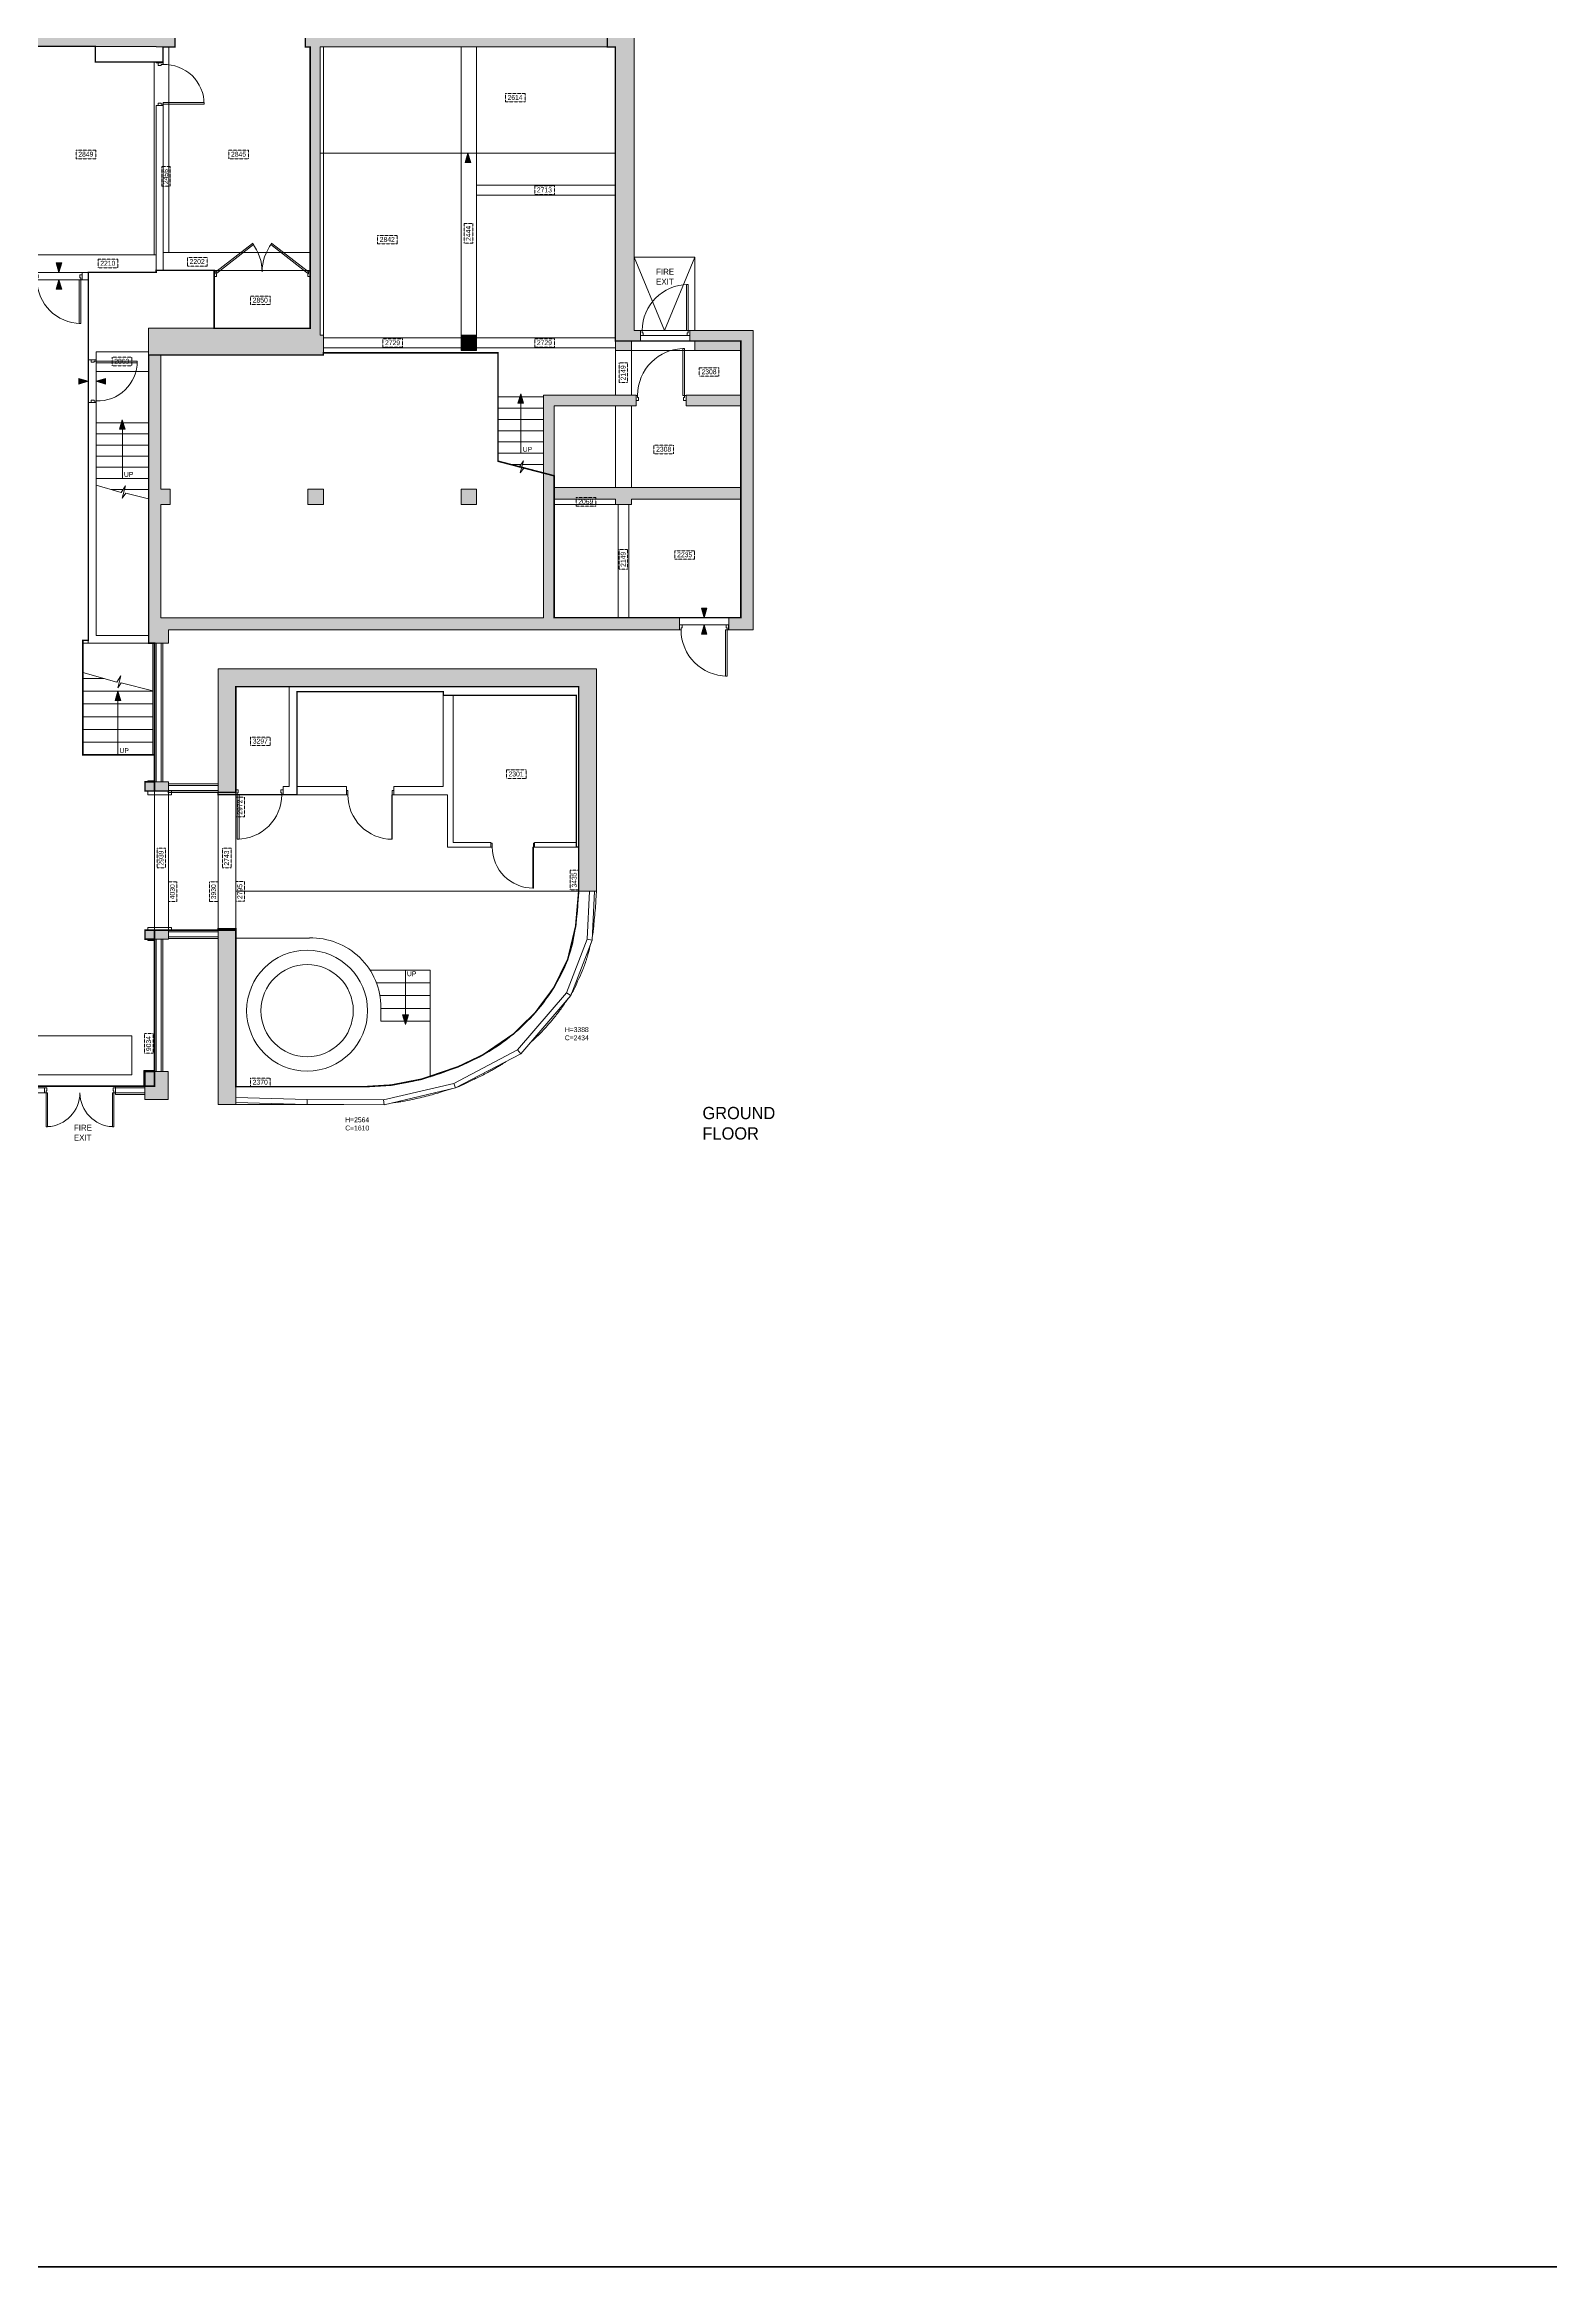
# Model space of a CAD drawing. Header units: millimetres. Extents: x 62976 to 1097852, y -110926 to 167100.
# Drawn here: x 417329 to 448065, y 87025 to 132395 of the extents above; entities that cross this region are included whole.
import ezdxf

# ---------------------------------------------------------------- set-up
doc = ezdxf.new("R2010")
doc.units = ezdxf.units.MM
doc.linetypes.add('HIDDENX2', pattern=[0.75, 0.5, -0.25])
for name, color, linetype, lineweight in [('BLOCKS', 8, 'Continuous', 15), ('Ceiling', 45, 'HIDDENX2', 15), ('Ceiling tag', 1, 'Continuous', 15), ('GIA', 84, 'Continuous', 15), ('NIA', 30, 'Continuous', 15), ('NOTES', 162, 'Continuous', 15), ('Partitions', 155, 'Continuous', 15), ('Stairs', 8, 'Continuous', 15), ('WALLS', 7, 'Continuous', 15), ('Window', 8, 'Continuous', 15)]:
    doc.layers.add(name, color=color, linetype=linetype, lineweight=lineweight)
doc.layers.add('Whatch', color=7, linetype='Continuous', lineweight=15, true_color=0xa8a8a8)
doc.styles.add('Century Gothic', font='GOTHIC.TTF')

# ---------------------------------------------------------------- blocks, each defined once
blk = doc.blocks.new('door')
at = {"layer": 'BLOCKS'}
for p, q in [((0, 450), (0, -450)), ((0, 450), (34, 450)), ((0, -450), (0, 450)), ((34, -450), (34, 450)), ((-30, -550), (-30, -450)), ((0, -450), (-30, -450)), ((20, -550), (-30, -550)), ((34, -450), (0, -450)), ((0, -491), (0, -450)), ((20, -491), (0, -491)), ((20, -550), (20, -491)), ((880, -491), (900, -491)), ((880, -550), (880, -491)), ((880, -550), (930, -550)), ((900, -491), (900, -450)), ((900, -450), (930, -450)), ((930, -550), (930, -450))]:
    blk.add_line(p, q, dxfattribs=at)
blk.add_arc((0, -450), 900, 0, 90, dxfattribs=at)
blk = doc.blocks.new('DOOR 900')
at = {"layer": 'Whatch'}
blk.add_blockref('door', (-825, 91), dxfattribs=at)
blk = doc.blocks.new('35')
at = {"layer": 'BLOCKS'}
for p, q in [((462002, 500), (461974, 500)), ((461974, 500), (461974, 417)), ((462002, 500), (462002, 417)), ((462911, 500), (462939, 500)), ((462911, 500), (462911, 417)), ((462939, 500), (462939, 417)), ((462002, 417), (461974, 417)), ((462901, 417), (462911, 417)), ((462901, 417), (462901, -492)), ((462911, -492), (462911, 417)), ((462911, 417), (462939, 417)), ((462911, -492), (462901, -492))]:
    blk.add_line(p, q, dxfattribs=at)
blk.add_arc((462911, 417), 909, 180, 270, dxfattribs=at)
blk = doc.blocks.new('DOOR 840')
at = {"layer": 'BLOCKS'}
for p, q in [((-582, 249), (-582, -591)), ((-582, -591), (-582, 249)), ((-548, 249), (-582, 249)), ((-548, -591), (-548, 248)), ((-612, -691), (-612, -591)), ((-582, -591), (-612, -591)), ((-562, -691), (-612, -691)), ((-548, -591), (-582, -591)), ((-582, -632), (-582, -591)), ((-562, -632), (-582, -632)), ((-562, -691), (-562, -632)), ((208, -632), (228, -632)), ((208, -691), (208, -632)), ((208, -691), (258, -691)), ((228, -632), (228, -591)), ((228, -591), (258, -591)), ((258, -691), (258, -591))]:
    blk.add_line(p, q, dxfattribs=at)
blk.add_arc((-586, -565), 814, 358.1575, 89.7593, dxfattribs=at)
blk = doc.blocks.new('40')
at = {"layer": 'BLOCKS'}
for p, q in [((455812, -5565), (455857, -5565)), ((455812, -5665), (455812, -5565)), ((455844, -5665), (455812, -5665)), ((455844, -5628), (455857, -5628)), ((455844, -5665), (455844, -5628)), ((455857, -5628), (455857, -5565)), ((457262, -5565), (457216, -5565)), ((457216, -5628), (457216, -5565)), ((457230, -5628), (457216, -5628)), ((457230, -5665), (457230, -5628)), ((457230, -5665), (457262, -5665)), ((457262, -5665), (457262, -5565))]:
    blk.add_line(p, q, dxfattribs=at)
for points in [[(455875, -5665), (455875, -6358), (455844, -6358), (455844, -5665)], [(457198, -5665), (457198, -6358), (457230, -6358), (457230, -5665)]]:
    blk.add_lwpolyline(points, close=True, dxfattribs=at)
for centre, start, end in [((455842, -5664), 272.7442, 359.9561), ((457231, -5664), 180.0439, 267.2558)]:
    blk.add_arc(centre, 694, start, end, dxfattribs=at)
blk = doc.blocks.new('41')
at = {"layer": 'BLOCKS'}
for p, q in [((468914, 9889), (468914, 10829)), ((468950, 10829), (468914, 10829)), ((468950, 10829), (468950, 9889)), ((468950, 9889), (468950, 10829)), ((467979, 9789), (467979, 9889)), ((468010, 9889), (467979, 9889)), ((468031, 9789), (467979, 9789)), ((468010, 9846), (468010, 9889)), ((468031, 9846), (468010, 9846)), ((468031, 9789), (468031, 9846)), ((468914, 9889), (468950, 9889)), ((468929, 9846), (468950, 9846)), ((468929, 9789), (468929, 9846)), ((468929, 9789), (468982, 9789)), ((468950, 9846), (468950, 9889)), ((468950, 9889), (468982, 9889)), ((468982, 9789), (468982, 9889))]:
    blk.add_line(p, q, dxfattribs=at)
blk.add_arc((468950, 9889), 940, 90, 180, dxfattribs=at)
blk = doc.blocks.new('43')
at = {"layer": 'BLOCKS'}
for p, q in [((460055, 11670), (459309, 11091)), ((459330, 11063), (460076, 11643)), ((460076, 11643), (460055, 11670)), ((460431, 11643), (460452, 11670)), ((461177, 11063), (460431, 11643)), ((460452, 11670), (461199, 11091)), ((459309, 11091), (459274, 11091)), ((459274, 11091), (459274, 10991)), ((459274, 10991), (459324, 10991)), ((459309, 11091), (459330, 11063)), ((459309, 11091), (459309, 11051)), ((459309, 11051), (459324, 11051)), ((459324, 11051), (459324, 10991)), ((461199, 11091), (461177, 11063)), ((461184, 11051), (461184, 10991)), ((461199, 11051), (461184, 11051)), ((461234, 10991), (461184, 10991)), ((461199, 11091), (461234, 11091)), ((461199, 11091), (461199, 11051)), ((461234, 11091), (461234, 10991))]:
    blk.add_line(p, q, dxfattribs=at)
for centre, start, end in [((459309, 11091), 0, 37.8317), ((461199, 11091), 142.1683, 180)]:
    blk.add_arc(centre, 945, start, end, dxfattribs=at)

msp = doc.modelspace()

# ---------------------------------------------------------------- hatches: boundary and pattern name
at = {"layer": 'Stairs'}
for points in [[(425969, 130178), (425912, 129985), (426028, 129985)], [(417681, 127936), (417565, 127936), (417624, 127743)], [(417681, 127401), (417565, 127401), (417624, 127593)], [(418031, 125580), (418031, 125464), (418224, 125523)], [(418575, 125580), (418575, 125464), (418383, 125523)], [(427049, 125264), (426993, 125072), (427108, 125072)], [(418918, 124735), (418862, 124542), (418977, 124542)], [(430791, 120696), (430735, 120888), (430850, 120888)], [(430791, 120550), (430735, 120358), (430850, 120358)], [(418828, 119195), (418771, 119003), (418887, 119003)], [(424698, 112395), (424755, 112588), (424639, 112588)]]:
    msp.add_hatch(color=256, dxfattribs=at).paths.add_polyline_path(points)
at = {"layer": 'Whatch', "ltscale": 2}
h = msp.add_hatch(color=256, dxfattribs=at)
h.dxf.hatch_style = 1
h.paths.add_polyline_path([(423021, 126462), (422957, 126462), (422957, 132343), (428981, 132343), (428981, 126149), (429311, 126149), (429311, 126344), (429496, 126344), (429496, 126555), (429365, 126555), (429365, 139540), (428815, 139540), (428815, 132892), (422654, 132892), (422654, 132830), (422654, 132343), (422751, 132343), (422751, 126603), (419454, 126603), (419454, 126122), (419454, 120175), (419857, 120175), (419857, 120446), (430290, 120446), (430290, 120696), (427731, 120696), (427731, 123113), (428981, 123113), (428981, 123005), (429311, 123005), (429311, 123113), (431541, 123113), (431541, 120696), (431293, 120696), (431293, 120446), (431791, 120446), (431791, 126555), (430499, 126555), (430499, 126344), (430599, 126344), (430599, 126149), (431541, 126149), (431541, 125234), (430423, 125234), (430423, 125021), (431541, 125021), (431541, 123350), (429311, 123350), (428981, 123350), (427731, 123350), (427731, 125021), (429403, 125021), (429403, 125234), (427515, 125234), (427515, 125201), (427515, 120696), (419704, 120696), (419704, 123007), (419895, 123007), (419895, 123322), (419704, 123322), (419704, 126057), (423021, 126057)])
h.paths.add_polyline_path([(423021, 123322), (422706, 123322), (422706, 123007), (423021, 123007)], flags=17)
h.paths.add_polyline_path([(426147, 123322), (425832, 123322), (425832, 123007), (426147, 123007)], flags=17)
h.paths.add_polyline_path([(416918, 125474), (416218, 125474), (416218, 124949), (416918, 124949)])
h.paths.add_polyline_path([(391823, 126597), (391328, 126597), (391328, 126127), (391823, 126127)])
h.paths.add_polyline_path([(386493, 127553), (389196, 127553), (389814, 128512), (389814, 129112), (389923, 129112), (389923, 129663), (388247, 129663), (388247, 128903), (384713, 128903), (384713, 130503), (384417, 130503), (384379, 130503), (384379, 130262), (383756, 130262), (383756, 129962), (384379, 129962), (384379, 128569), (385144, 128569), (385144, 126437), (382172, 126437), (382172, 127057), (381932, 127057), (381872, 127057), (381872, 126508), (381961, 126508), (381961, 126185), (382615, 126185), (382615, 125960), (386493, 125960)])
h.paths.add_polyline_path([(382279, 129547), (382172, 129547), (382172, 129962), (382755, 129962), (382755, 130262), (381872, 130262), (381872, 128232), (381932, 128232), (382172, 128232), (382172, 129234), (382279, 129234)], flags=17)
h.paths.add_polyline_path([(394942, 132649), (395483, 132649), (395483, 132892), (391882, 132892), (391882, 151080), (398281, 151080), (398281, 151174), (398281, 151630), (384379, 151630), (384379, 151135), (384648, 151135), (384648, 151080), (391291, 151080), (391291, 132107), (394942, 132107)])
h.paths.add_polyline_path([(419993, 132892), (397058, 132892), (397058, 132649), (397569, 132649), (397569, 132368), (398650, 132368), (413542, 132368), (416566, 132321), (416566, 132356), (419610, 132356), (419610, 132343), (419993, 132343)])
h.paths.add_polyline_path([(429365, 151630), (400534, 151630), (400534, 151174), (400534, 151080), (428819, 151080), (428815, 151076), (428815, 141305), (429365, 141305)])
h.paths.add_polyline_path([(384675, 148399), (384417, 148399), (384379, 148399), (384379, 148007), (384417, 148007), (384675, 148007)], flags=17)
h.paths.add_polyline_path([(384675, 145321), (384417, 145321), (384379, 145321), (384379, 144946), (384417, 144946), (384675, 144946)], flags=17)
h.paths.add_polyline_path([(384675, 143574), (384417, 143574), (384379, 143574), (384379, 141689), (384417, 141689), (384675, 141689)], flags=17)
h.paths.add_polyline_path([(384675, 140317), (384417, 140317), (384379, 140317), (384379, 140064), (384409, 140064), (384675, 140064)], flags=17)
h.paths.add_polyline_path([(384675, 139088), (384409, 139088), (384379, 139088), (384379, 135554), (384417, 135554), (384798, 135554), (384798, 135931), (384492, 135931), (384492, 137277), (389796, 137277), (389796, 137597), (389612, 137597), (389612, 137504), (387160, 137504), (387179, 137578), (384675, 137578)], flags=17)
h.paths.add_polyline_path([(389796, 138749), (388743, 138749), (388743, 138863), (387516, 138863), (387432, 138565), (389612, 138565), (389612, 138467), (389796, 138467)], flags=16)
h.paths.add_polyline_path([(384713, 132801), (384417, 132801), (384379, 132801), (384379, 132421), (384417, 132421), (384713, 132421)], flags=17)
h = msp.add_hatch(color=256, dxfattribs=at)
h.dxf.hatch_style = 1
h.paths.add_polyline_path([(426147, 126149), (426147, 126462), (425832, 126462), (425832, 126149)])
h = msp.add_hatch(color=256, dxfattribs=at)
h.dxf.hatch_style = 1
h.paths.add_polyline_path([(421234, 114347), (420872, 114347), (420872, 114147), (420872, 110762), (421234, 110762)])
h.paths.add_polyline_path([(419854, 111434), (419379, 111434), (419379, 110866), (419854, 110866)])
h.paths.add_polyline_path([(419857, 114134), (419857, 114320), (419379, 114320), (419379, 114134)])
h.paths.add_polyline_path([(416918, 111850), (416918, 112375), (416218, 112375), (416218, 111850)])
h.paths.add_polyline_path([(416449, 110866), (416729, 110866), (416729, 111385), (416449, 111385)])
h.paths.add_polyline_path([(413599, 111385), (413319, 111385), (413319, 110866), (413599, 110866)])
h.paths.add_polyline_path([(410189, 110866), (410469, 110866), (410469, 111385), (410189, 111385)])
h.paths.add_polyline_path([(407339, 111385), (407059, 111385), (407059, 110866), (407339, 110866)])
h.paths.add_polyline_path([(403929, 110866), (404209, 110866), (404209, 111385), (403929, 111385)])
h.paths.add_polyline_path([(400799, 110866), (401079, 110866), (401079, 111385), (400799, 111385)])
h.paths.add_polyline_path([(397949, 111385), (397669, 111385), (397669, 110866), (397949, 110866)])
h.paths.add_polyline_path([(394539, 110866), (394819, 110866), (394819, 111385), (394539, 111385)])
h.paths.add_polyline_path([(395049, 112375), (394349, 112375), (394349, 111850), (395049, 111850)])
h.paths.add_polyline_path([(391889, 110866), (391889, 111402), (391363, 111402), (391363, 110866)])
h.paths.add_polyline_path([(391363, 112646), (391889, 112646), (391889, 112832), (391823, 112832), (391823, 114164), (391333, 114164), (391333, 113989), (391363, 113989)])
h.paths.add_polyline_path([(388644, 113652), (388644, 114020), (388305, 114020), (388305, 113652)])
h.paths.add_polyline_path([(385486, 114164), (385146, 114164), (385146, 113652), (385486, 113652)])
h.paths.add_polyline_path([(381993, 114031), (381993, 113652), (382356, 113652), (382356, 113727), (382450, 113916), (382450, 114031)])
h.paths.add_polyline_path([(391823, 117215), (391678, 117215), (391333, 117215), (391333, 116993), (391333, 115360), (391823, 115360)])
h.paths.add_polyline_path([(391328, 120292), (388658, 120292), (388658, 123411), (388374, 123411), (388374, 123151), (388425, 123151), (388425, 116993), (388658, 116993), (388658, 119676), (391823, 119676), (391823, 120355), (391328, 120355)])
h.paths.add_polyline_path([(382368, 117154), (381993, 117154), (381993, 116821), (382368, 116821)])
h.paths.add_polyline_path([(382368, 119944), (382368, 120277), (381993, 120277), (381993, 119944)])
h.paths.add_polyline_path([(386493, 123067), (386493, 123151), (387298, 123151), (387298, 123411), (386493, 123411), (386493, 123653), (382615, 123653), (382615, 123441), (381951, 123441), (381951, 123067)])
h.paths.add_polyline_path([(391823, 123011), (391823, 123471), (391328, 123471), (391328, 123011)])
h.paths.add_polyline_path([(395049, 124949), (395049, 125474), (394349, 125474), (394349, 124949)])
h.paths.add_polyline_path([(420872, 117268), (420872, 117083), (421234, 117083), (421234, 119289), (422321, 119289), (428232, 119289), (428232, 116015), (428232, 115113), (428594, 115113), (428594, 119651), (420872, 119651)])
h.paths.add_polyline_path([(419379, 117345), (419379, 117159), (419857, 117159), (419857, 117345)])

# ---------------------------------------------------------------- linework, layer by layer
at = {"layer": 'BLOCKS', "ltscale": 2}
for p, q in [((419574, 117365), (419439, 117365)), ((419439, 117365), (419439, 117345)), ((419439, 117159), (419439, 117079)), ((419439, 117079), (419920, 117079)), ((419920, 117079), (419920, 117168)), ((419439, 114320), (419439, 114375)), ((419439, 114375), (419920, 114375)), ((419920, 114375), (419920, 114317)), ((419439, 114134), (419439, 114107)), ((419439, 114107), (419574, 114107)), ((421234, 114159), (422736, 114159)), ((425201, 113505), (423971, 113505)), ((425201, 113505), (425201, 111319)), ((425201, 113244), (424103, 113244)), ((425201, 112983), (424174, 112983)), ((424195, 112740), (424195, 112460)), ((425201, 112721), (424195, 112721)), ((417042, 112163), (419113, 112163)), ((419113, 111366), (419113, 112163)), ((425201, 112460), (424195, 112460)), ((417042, 111366), (419113, 111366)), ((419574, 111454), (419359, 111454)), ((419359, 111454), (419359, 111136))]:
    msp.add_line(p, q, dxfattribs=at)
for radius in [1234, 942]:
    msp.add_circle((422689, 112676), radius, dxfattribs=at)
msp.add_arc((422775, 112740), 1420, 0, 91.5888, dxfattribs=at)
at = {"layer": 'Ceiling', "ltscale": 2}
for p, q in [((419570, 128098), (419570, 132038)), ((419864, 128146), (419864, 132343)), ((423021, 126462), (423021, 132343)), ((425832, 126462), (425832, 132343)), ((426147, 126462), (426147, 132343)), ((426147, 129522), (428981, 129522)), ((426147, 129319), (428981, 129319)), ((419610, 128098), (416566, 128098)), ((422751, 128146), (419749, 128146)), ((420791, 127784), (422751, 127784)), ((423021, 126407), (425832, 126407)), ((423021, 126202), (425832, 126202)), ((426147, 126407), (428981, 126407)), ((426147, 126202), (428981, 126202)), ((428981, 126149), (428981, 125234)), ((429311, 126149), (429311, 125234)), ((429311, 126149), (430599, 126149)), ((429548, 126455), (430447, 126455)), ((418383, 125720), (419454, 125720)), ((428981, 125021), (428981, 123350)), ((429311, 125021), (429311, 123350)), ((428981, 123005), (427731, 123005)), ((429036, 120696), (429036, 123005)), ((429256, 120696), (429256, 123005)), ((419574, 114320), (419574, 117159)), ((419857, 117159), (419857, 114320)), ((420872, 114347), (420872, 117083)), ((421234, 117083), (421234, 114347)), ((428232, 115113), (421234, 115113))]:
    msp.add_line(p, q, dxfattribs=at)
at = {"layer": 'Ceiling'}
for points in [[(426735, 131396), (427137, 131396), (427137, 131221), (426735, 131221)], [(417976, 130238), (418377, 130238), (418377, 130063), (417976, 130063)], [(421092, 130238), (421494, 130238), (421494, 130063), (421092, 130063)], [(419721, 129500), (419721, 129901), (419896, 129901), (419896, 129500)], [(427334, 129508), (427735, 129508), (427735, 129334), (427334, 129334)], [(424128, 128497), (424530, 128497), (424530, 128323), (424128, 128323)], [(425897, 128341), (425897, 128742), (426071, 128742), (426071, 128341)], [(418423, 128011), (418825, 128011), (418825, 127836), (418423, 127836)], [(420248, 128047), (420650, 128047), (420650, 127872), (420248, 127872)], [(421535, 127260), (421937, 127260), (421937, 127085), (421535, 127085)], [(424235, 126390), (424637, 126390), (424637, 126215), (424235, 126215)], [(427334, 126390), (427735, 126390), (427735, 126215), (427334, 126215)], [(418709, 126011), (419110, 126011), (419110, 125836), (418709, 125836)], [(429056, 125494), (429056, 125896), (429230, 125896), (429230, 125494)], [(430693, 125796), (431095, 125796), (431095, 125622), (430693, 125622)], [(429768, 124217), (430169, 124217), (430169, 124042), (429768, 124042)], [(428178, 123148), (428580, 123148), (428580, 122973), (428178, 122973)], [(429056, 121689), (429056, 122091), (429230, 122091), (429230, 121689)], [(430196, 122063), (430598, 122063), (430598, 121888), (430196, 121888)], [(421536, 118261), (421937, 118261), (421937, 118086), (421536, 118086)], [(426755, 117589), (427157, 117589), (427157, 117414), (426755, 117414)], [(421234, 116631), (421234, 117033), (421409, 117033), (421409, 116631)], [(419626, 115593), (419626, 115994), (419800, 115994), (419800, 115593)], [(420963, 115593), (420963, 115994), (421137, 115994), (421137, 115593)], [(419857, 114905), (419857, 115306), (420032, 115306), (420032, 114905)], [(420697, 114905), (420697, 115306), (420872, 115306), (420872, 114905)], [(421234, 114909), (421234, 115311), (421409, 115311), (421409, 114909)], [(428057, 115145), (428057, 115546), (428232, 115546), (428232, 115145)], [(419370, 111807), (419370, 112208), (419545, 112208), (419545, 111807)], [(421536, 111299), (421937, 111299), (421937, 111124), (421536, 111124)]]:
    msp.add_lwpolyline(points, close=True, dxfattribs=at)
at = {"layer": 'GIA', "ltscale": 2, "const_width": 30}
msp.add_lwpolyline([(428815, 151076), (428815, 132343), (428981, 132343), (428981, 126344), (431541, 126344), (431541, 120696), (427731, 120696), (427731, 123592), (426584, 123890), (426584, 126100), (423021, 126100), (423021, 126057), (419454, 126057), (419454, 120175), (419574, 120175), (419574, 117159), (419857, 117159), (419857, 117133), (421234, 117133), (421234, 119289), (428232, 119289), (428232, 115113), (428170, 114398), (428009, 113724), (427728, 113152), (427340, 112631), (426897, 112198), (426270, 111769), (425774, 111532), (425030, 111278), (424410, 111157), (423886, 111125), (421234, 111124), (421234, 114317), (419574, 114320), (419574, 111136), (391664, 111136)], dxfattribs=at)
at = {"layer": 'NIA', "ltscale": 2, "const_width": 30}
for points in [[(416566, 132356), (418368, 132356), (418368, 132038), (419749, 132038), (419749, 132343), (419993, 132343), (419993, 132892)], [(422654, 132892), (422654, 132343), (422751, 132343), (422751, 126603), (420791, 126603), (420791, 127784), (419610, 127784), (419610, 127743), (418224, 127743), (418224, 120232), (418112, 120232), (418112, 117898), (419574, 117898), (419574, 117345), (419379, 117345), (419379, 117159), (419857, 117159), (419857, 117133), (420872, 117133), (420872, 117083), (422484, 117083), (422484, 119187), (425469, 119187), (425469, 119113), (428182, 119113), (428182, 116015), (428232, 116015), (428232, 115113), (428170, 114398), (428009, 113724), (427728, 113152), (427340, 112631), (426897, 112198)], [(426897, 112198), (426270, 111769), (425774, 111532), (425030, 111278), (424410, 111157), (423886, 111125), (421234, 111124), (421234, 114347), (420872, 114347), (420872, 114317), (419379, 114320), (419379, 114134), (419574, 114134), (419574, 111434), (419379, 111434), (419379, 111136), (416729, 111136)]]:
    msp.add_lwpolyline(points, dxfattribs=at)
at = {"layer": 'Partitions', "ltscale": 2}
for p, q in [((418368, 132038), (418368, 132356)), ((419610, 132038), (418368, 132038)), ((419610, 132017), (419610, 132038)), ((419749, 132017), (419749, 132343)), ((419749, 132017), (419610, 132017)), ((419610, 127743), (419610, 131147)), ((419749, 131147), (419610, 131147)), ((419749, 127784), (419749, 131147)), ((419610, 127743), (418100, 127743)), ((418100, 127593), (418100, 127743)), ((418224, 127593), (418100, 127593)), ((418224, 125958), (418224, 127593)), ((420791, 127784), (419749, 127784)), ((420791, 126603), (420791, 127784)), ((418224, 125958), (418383, 125958)), ((418383, 126122), (419454, 126122)), ((418383, 126122), (418383, 125958)), ((418224, 120175), (418224, 125088)), ((418383, 125088), (418224, 125088)), ((418383, 125088), (418383, 123399)), ((422321, 117248), (422321, 119289)), ((425469, 119187), (422484, 119187)), ((422484, 119187), (422484, 117248)), ((425469, 117248), (425469, 119187)), ((428182, 119113), (425669, 119113)), ((425669, 119113), (425669, 116111)), ((428182, 116111), (428182, 119113)), ((422201, 117248), (422321, 117248)), ((422201, 117083), (422201, 117248)), ((422201, 117083), (423492, 117083)), ((422484, 117248), (423492, 117248)), ((423492, 117083), (423492, 117248)), ((424457, 117248), (425469, 117248)), ((424457, 117083), (424457, 117248)), ((424457, 117083), (425553, 117083)), ((425553, 117083), (425553, 116015)), ((425553, 116015), (426441, 116015)), ((425669, 116111), (426441, 116111)), ((426441, 116015), (426441, 116111)), ((427333, 116015), (427333, 116111)), ((427333, 116111), (428182, 116111)), ((427333, 116015), (428232, 116015))]:
    msp.add_line(p, q, dxfattribs=at)
at = {"layer": 'Stairs', "ltscale": 2}
for p, q in [((422957, 130178), (428981, 130178)), ((430599, 128055), (429365, 128055)), ((429365, 128055), (429980, 126555)), ((429980, 126555), (430599, 128055)), ((430599, 126555), (430599, 128055)), ((417149, 127743), (418100, 127743)), ((417179, 127593), (418036, 127593)), ((429527, 126555), (430432, 126555)), ((418224, 125958), (418224, 125088)), ((418383, 125894), (418383, 125118)), ((423021, 126100), (426584, 126100)), ((426584, 126100), (426584, 123890)), ((427515, 125201), (426584, 125201)), ((427515, 124971), (426584, 124971)), ((427515, 124741), (426584, 124741)), ((427515, 124511), (426584, 124511)), ((427515, 124282), (426584, 124282)), ((427515, 124052), (426584, 124052)), ((427052, 123822), (426827, 123822)), ((427515, 123822), (427083, 123822)), ((431293, 120696), (430290, 120696)), ((430342, 120550), (431241, 120550))]:
    msp.add_line(p, q, dxfattribs=at)
at = {"layer": 'Stairs'}
for p, q in [((425912, 129985), (425969, 130178)), ((425912, 129985), (426028, 129985)), ((426028, 129985), (425969, 130178)), ((417681, 127936), (417565, 127936)), ((417565, 127936), (417624, 127743)), ((417565, 127401), (417624, 127593)), ((417681, 127936), (417624, 127743)), ((417681, 127401), (417624, 127593)), ((417681, 127401), (417565, 127401)), ((418031, 125580), (418031, 125464)), ((418031, 125580), (418224, 125523)), ((418031, 125464), (418224, 125523)), ((418575, 125580), (418383, 125523)), ((418575, 125464), (418383, 125523)), ((418575, 125580), (418575, 125464)), ((426993, 125072), (427049, 125264)), ((427108, 125072), (427049, 125264)), ((426993, 125072), (427108, 125072)), ((427050, 124052), (427050, 125072)), ((418383, 124671), (419454, 124671)), ((418383, 124445), (419454, 124445)), ((418862, 124542), (418918, 124735)), ((418862, 124542), (418977, 124542)), ((418977, 124542), (418918, 124735)), ((418919, 123539), (418919, 124542)), ((418383, 124218), (419454, 124218)), ((418383, 123992), (419454, 123992)), ((427017, 123768), (426584, 123890)), ((427102, 123898), (427017, 123768)), ((427038, 123649), (427102, 123898)), ((418383, 123765), (419454, 123765)), ((418383, 123539), (419454, 123539)), ((427110, 123750), (427038, 123649)), ((427515, 123649), (427110, 123750)), ((418896, 123254), (418383, 123399)), ((418692, 123312), (418934, 123312)), ((418981, 123384), (418896, 123254)), ((418916, 123135), (418981, 123384)), ((418989, 123236), (418916, 123135)), ((418962, 123312), (419454, 123312)), ((419454, 123119), (418989, 123236)), ((430735, 120888), (430850, 120888)), ((430735, 120888), (430791, 120696)), ((430850, 120888), (430791, 120696)), ((418224, 120232), (418112, 120232)), ((418112, 120232), (418112, 117898)), ((430735, 120358), (430791, 120550)), ((430735, 120358), (430850, 120358)), ((430850, 120358), (430791, 120550)), ((418224, 120175), (418112, 120175)), ((419544, 117898), (419544, 120175)), ((418803, 119383), (418112, 119577)), ((418547, 119454), (418112, 119454)), ((418888, 119512), (418803, 119383)), ((418823, 119263), (418888, 119512)), ((418896, 119364), (418823, 119263)), ((418873, 119454), (418850, 119454)), ((419544, 119201), (418896, 119364)), ((419544, 119195), (418112, 119195)), ((419544, 118936), (418112, 118936)), ((418771, 119003), (418828, 119195)), ((418771, 119003), (418887, 119003)), ((418887, 119003), (418828, 119195)), ((418829, 117898), (418829, 119003)), ((419544, 118676), (418112, 118676)), ((419544, 118417), (418112, 118417)), ((419544, 118158), (418112, 118158)), ((418112, 117898), (419544, 117898)), ((424697, 113505), (424697, 112588)), ((424755, 112588), (424639, 112588)), ((424639, 112588), (424698, 112395)), ((424755, 112588), (424698, 112395))]:
    msp.add_line(p, q, dxfattribs=at)
at = {"layer": 'WALLS', "ltscale": 2}
for p, q in [((419993, 132892), (419993, 132343)), ((422654, 132830), (422654, 132343)), ((419610, 132356), (416566, 132356)), ((419610, 132356), (419610, 132343)), ((419610, 132343), (419993, 132343)), ((422654, 132343), (422751, 132343)), ((422751, 132343), (422751, 126603)), ((422957, 132343), (428981, 132343)), ((422957, 126462), (422957, 132343)), ((428981, 126149), (428981, 132343)), ((423021, 126462), (422957, 126462)), ((423021, 126057), (423021, 126462)), ((425832, 126462), (426147, 126462)), ((425832, 126149), (425832, 126462)), ((425832, 126149), (426147, 126149)), ((426147, 126149), (426147, 126462)), ((429311, 126149), (428981, 126149)), ((429311, 126344), (429496, 126344)), ((429311, 126344), (429311, 126149)), ((429496, 126344), (429496, 126555)), ((430499, 126555), (430499, 126344)), ((430499, 126344), (430599, 126344)), ((430599, 126149), (430599, 126344)), ((431541, 126149), (430599, 126149)), ((431541, 126149), (431541, 125234)), ((419454, 120175), (419454, 126122)), ((419704, 126057), (419704, 123322)), ((419704, 126057), (423021, 126057)), ((427515, 125234), (429403, 125234)), ((427515, 125234), (427515, 120696)), ((429403, 125021), (429403, 125234)), ((430423, 125234), (431541, 125234)), ((430423, 125021), (430423, 125234)), ((429403, 125021), (427731, 125021)), ((427731, 123350), (427731, 125021)), ((431541, 125021), (430423, 125021)), ((431541, 125021), (431541, 123350)), ((419895, 123322), (419704, 123322)), ((419704, 123007), (419704, 120696)), ((419704, 123007), (419895, 123007)), ((419895, 123007), (419895, 123322)), ((422706, 123007), (422706, 123322)), ((422706, 123322), (423021, 123322)), ((422706, 123007), (423021, 123007)), ((423021, 123007), (423021, 123322)), ((425832, 123007), (425832, 123322)), ((425832, 123322), (426147, 123322)), ((425832, 123007), (426147, 123007)), ((426147, 123007), (426147, 123322)), ((428981, 123350), (427731, 123350)), ((427731, 120696), (427731, 123113)), ((427731, 123113), (428981, 123113)), ((428981, 123350), (429311, 123350)), ((428981, 123113), (428981, 123005)), ((428981, 123005), (429311, 123005)), ((431541, 123350), (429311, 123350)), ((429311, 123113), (431541, 123113)), ((429311, 123113), (429311, 123005)), ((431541, 123113), (431541, 120696)), ((419704, 120696), (427515, 120696)), ((427731, 120696), (430290, 120696)), ((430290, 120696), (430290, 120446)), ((431293, 120696), (431541, 120696)), ((431293, 120696), (431293, 120446)), ((421234, 119289), (422321, 119289)), ((421234, 117083), (421234, 119289)), ((419379, 117345), (419857, 117345)), ((419379, 117345), (419379, 117159)), ((419379, 117159), (419857, 117159)), ((419857, 117159), (419857, 117345)), ((420872, 117083), (420872, 117268)), ((421234, 117083), (420872, 117083)), ((428232, 116015), (428232, 115113)), ((428232, 115113), (428594, 115113)), ((420872, 114147), (420872, 114347)), ((420872, 114347), (421234, 114347)), ((421234, 114347), (421234, 110762)), ((419857, 114320), (419379, 114320)), ((419379, 114320), (419379, 114134)), ((419379, 114134), (419857, 114134)), ((419857, 114134), (419857, 114320)), ((419854, 111434), (419379, 111434)), ((419379, 111434), (419379, 110866))]:
    msp.add_line(p, q, dxfattribs=at)
at = {"layer": 'WALLS', "ltscale": 2, "const_width": 30}
msp.add_lwpolyline([(277746, 163723), (635861, 163723), (635861, 87040), (277746, 87040)], close=True, dxfattribs=at)
at = {"layer": 'Whatch', "ltscale": 2}
for p, q in [((429365, 126555), (429365, 139540)), ((422751, 126603), (419454, 126603)), ((419454, 126122), (419454, 126603)), ((429496, 126555), (429365, 126555)), ((430499, 126555), (431791, 126555)), ((431791, 126555), (431791, 120446)), ((418383, 123399), (418383, 120334)), ((418383, 120334), (419454, 120334)), ((419857, 120446), (430290, 120446)), ((419857, 120175), (419857, 120446)), ((431293, 120446), (431791, 120446)), ((418224, 120175), (419857, 120175)), ((419709, 117345), (419709, 120173)), ((419744, 117345), (419744, 120173)), ((420872, 119651), (428594, 119651)), ((420872, 117268), (420872, 119651)), ((428594, 119651), (428594, 115113)), ((422321, 119289), (428232, 119289)), ((428232, 116015), (428232, 119289)), ((419857, 117303), (420872, 117303)), ((419857, 117268), (420872, 117268)), ((428554, 115113), (428504, 114114)), ((419709, 111434), (419709, 114134)), ((419744, 111434), (419744, 114134)), ((419857, 114182), (420872, 114182)), ((419857, 114147), (420872, 114147)), ((420872, 110762), (420872, 114147)), ((428504, 114114), (428069, 112988)), ((428504, 114114), (428405, 114135)), ((428069, 112988), (427048, 111796)), ((428069, 112988), (427982, 113040)), ((425720, 111098), (427048, 111796)), ((426985, 111875), (427048, 111796)), ((419854, 111434), (419854, 110866)), ((425685, 111193), (425720, 111098)), ((416729, 111001), (417329, 111001)), ((418779, 111001), (419379, 111001)), ((418779, 110966), (419379, 110966)), ((419379, 110866), (419854, 110866)), ((420872, 110762), (423437, 110762)), ((421234, 110802), (422692, 110764)), ((422693, 110864), (422692, 110764)), ((422692, 110764), (424259, 110755)), ((424248, 110855), (424259, 110755)), ((425720, 111098), (424259, 110755))]:
    msp.add_line(p, q, dxfattribs=at)
for points, knots in [([(428543, 114460), (428545, 114484), (428548, 114507), (428557, 114594), (428563, 114657), (428573, 114783), (428577, 114845), (428586, 114968), (428589, 115030), (428593, 115091), (428593, 115091), (428594, 115113)], [6393.93862, 6393.93862, 6393.93862, 6393.93862, 6460.601509, 6460.601509, 6640.906829, 6640.906829, 6821.212149, 6821.212149, 7001.517468, 7001.517468, 7002.346833, 7002.346833, 7002.346833, 7002.346833]), ([(428543, 114460), (428537, 114384), (428530, 114284), (428511, 114185), (428506, 114161)], [0, 0, 0, 0, 227.367532, 301.614653, 301.614653, 301.614653, 301.614653]), ([(428210, 113278), (428244, 113346), (428275, 113415), (428335, 113560), (428363, 113637), (428395, 113736), (428402, 113756), (428410, 113784), (428412, 113791), (428416, 113805), (428418, 113813), (428425, 113835), (428429, 113849), (428441, 113893), (428448, 113922), (428459, 113968), (428463, 113984), (428466, 114001)], [5279.911549, 5279.911549, 5279.911549, 5279.911549, 5482.680947, 5482.680947, 5701.120748, 5701.120748, 5757.643101, 5757.643101, 5777.898407, 5777.898407, 5798.153713, 5798.153713, 5838.664326, 5838.664326, 5919.685551, 5919.685551, 5965.123943, 5965.123943, 5965.123943, 5965.123943]), ([(428210, 113278), (428192, 113228), (428157, 113136), (428105, 113053), (428080, 113017)], [0, 0, 0, 0, 159.229851, 293.150276, 293.150276, 293.150276, 293.150276]), ([(427228, 112006), (427327, 112094), (427422, 112186), (427548, 112320), (427583, 112359), (427634, 112417), (427650, 112436), (427680, 112471), (427692, 112486), (427718, 112517), (427731, 112533), (427768, 112580), (427793, 112611), (427866, 112708), (427913, 112774), (427974, 112865), (427990, 112890), (428006, 112915)], [3818.127113, 3818.127113, 3818.127113, 3818.127113, 4180.026621, 4180.026621, 4321.396419, 4321.396419, 4390.481943, 4390.481943, 4445.091893, 4445.091893, 4499.701844, 4499.701844, 4608.921744, 4608.921744, 4827.361545, 4827.361545, 4906.462333, 4906.462333, 4906.462333, 4906.462333]), ([(426068, 111264), (426093, 111275), (426118, 111287), (426222, 111335), (426300, 111374), (426408, 111431), (426439, 111448), (426491, 111477), (426514, 111490), (426550, 111511), (426564, 111520), (426589, 111535), (426600, 111542), (426623, 111555), (426634, 111562), (426668, 111584), (426690, 111598), (426730, 111624), (426748, 111635), (426766, 111647)], [2546.931829, 2546.931829, 2546.931829, 2546.931829, 2624.426758, 2624.426758, 2867.364446, 2867.364446, 2962.864086, 2962.864086, 3033.734987, 3033.734987, 3078.317326, 3078.317326, 3114.77795, 3114.77795, 3151.238575, 3151.238575, 3224.159823, 3224.159823, 3282.228569, 3282.228569, 3282.228569, 3282.228569]), ([(424439, 110796), (424442, 110797), (424445, 110797), (424456, 110798), (424465, 110799), (424491, 110803), (424508, 110805), (424560, 110812), (424594, 110817), (424697, 110833), (424765, 110846), (424943, 110889), (425053, 110909), (425266, 110967), (425369, 110999), (425472, 111033)], [961.19427, 961.19427, 961.19427, 961.19427, 969.059946, 969.059946, 993.048928, 993.048928, 1041.026892, 1041.026892, 1136.982821, 1136.982821, 1328.894677, 1328.894677, 1641.616911, 1641.616911, 1946.095304, 1946.095304, 1946.095304, 1946.095304])]:
    msp.add_open_spline(points, degree=3, knots=knots, dxfattribs=at)
for points in [[(428480, 114053), (428476, 114035), (428471, 114018), (428466, 114001)], [(425749, 111114), (425859, 111154), (425963, 111209), (426068, 111264)], [(423434, 110762), (423435, 110762), (423435, 110762), (423436, 110762)], [(425472, 111033), (425537, 111050), (425601, 111066), (425665, 111085)]]:
    msp.add_open_spline(points, degree=3, dxfattribs=at)
at = {"layer": 'Window', "ltscale": 2}
for p, q in [((419574, 117345), (419574, 120175)), ((419609, 117345), (419609, 120173)), ((419857, 117168), (420872, 117168)), ((419920, 117133), (420872, 117133)), ((428454, 115117), (428405, 114135)), ((419574, 111434), (419574, 114134)), ((419609, 111434), (419609, 114134)), ((419857, 114317), (420872, 114317)), ((419857, 114282), (420872, 114282)), ((428405, 114135), (427982, 113040)), ((427982, 113040), (426985, 111875)), ((425685, 111193), (426985, 111875)), ((425685, 111193), (424248, 110855)), ((416729, 111101), (417329, 111101)), ((418779, 111136), (419379, 111136)), ((418779, 111136), (418779, 110966)), ((418779, 111101), (419379, 111101)), ((421234, 111124), (423437, 111124)), ((421237, 110902), (422693, 110864)), ((422693, 110864), (424248, 110855))]:
    msp.add_line(p, q, dxfattribs=at)
msp.add_spline([(423437, 111124), (424402, 111156), (425553, 111445), (426405, 111846), (427404, 112705), (428063, 113888), (428232, 115113)], degree=3, dxfattribs=at)

# ---------------------------------------------------------------- block references
at = {"layer": 'BLOCKS', "xscale": -1, "rotation": 270}
msp.add_blockref('DOOR 840', (420340, 131759), dxfattribs=at)
at = {"layer": 'BLOCKS', "rotation": 180}
for p, xscale, yscale, zscale in [((417253, 127238), 0.990625, 0.990625, 0.990625), ((430399, 120071), 1.044791666666666, 1.044791666666666, 1.044791666666666), ((422096, 116722), -1.007291666666667, 1.007291666666667, 1.007291666666667)]:
    msp.add_blockref('DOOR 900', p, dxfattribs=dict(at, xscale=xscale, yscale=yscale, zscale=zscale))
at = {"layer": 'BLOCKS', "xscale": -1.0625, "yscale": 1.0625, "zscale": 1.0625}
msp.add_blockref('DOOR 900', (429514, 125615), dxfattribs=at)
at = {"layer": 'BLOCKS', "rotation": 270}
msp.add_blockref('DOOR 840', (418974, 125346), dxfattribs=at)
at = {"layer": 'WALLS'}
for name in ['43', '41', '35', '35', '40']:
    msp.add_blockref(name, (-38483, 116666), dxfattribs=at)
at = {"layer": 'WALLS', "xscale": 0.9243523316062181, "yscale": 0.9243523316062181, "zscale": 0.9243523316062181}
msp.add_blockref('35', (-586, 115630), dxfattribs=at)

# ---------------------------------------------------------------- texts
at = {"layer": 'Ceiling', "char_height": 100, "width": 730.14, "attachment_point": 1, "style": 'Century Gothic'}
for s, insert in [('2614', (426780, 131363)), ('2849', (418020, 130205)), ('2845', (421137, 130205)), ('2713', (427378, 129476)), ('2842', (424172, 128465)), ('2210', (418468, 127979)), ('2202', (420292, 128015)), ('2850', (421580, 127227)), ('2729', (424280, 126358)), ('2729', (427378, 126358)), ('2863', (418753, 125979)), ('2308', (430738, 125764)), ('2308', (429812, 124185)), ('2069', (428223, 123115)), ('2235', (430241, 122030)), ('3297', (421580, 118228)), ('2301', (426800, 117556)), ('2370', (421580, 111267))]:
    msp.add_mtext(s, dxfattribs=dict(at, insert=insert))
at = {"layer": 'Ceiling', "char_height": 100, "width": 730.14, "attachment_point": 1, "rotation": 90, "style": 'Century Gothic'}
for s, insert in [('2456', (419753, 129544)), ('2444', (425929, 128385)), ('2149', (429088, 125539)), ('2149', (429088, 121733)), ('2972', (421266, 116675)), ('2939', (419658, 115637)), ('2743', (420995, 115637)), ('4030', (419889, 114949)), ('3930', (420730, 114949)), ('2795', (421266, 114954)), ('3435', (428090, 115189)), ('9034', (419403, 111851))]:
    msp.add_mtext(s, dxfattribs=dict(at, insert=insert))
at = {"layer": 'Ceiling tag', "char_height": 100, "width": 730.14, "attachment_point": 1, "style": 'Century Gothic'}
for s, insert in [('H=3388\\PC=2434', (427949, 112339)), ('H=2564\\PC=1610', (423468, 110498))]:
    msp.add_mtext(s, dxfattribs=dict(at, insert=insert))
at = {"layer": 'NOTES', "char_height": 121, "width": 1820, "attachment_point": 1, "style": 'Century Gothic'}
for insert in [(429811, 127818), (417929, 110348)]:
    msp.add_mtext('{\\fCentury Gothic|b0|i0|c0|p34;FIRE\\PEXIT}', dxfattribs=dict(at, insert=insert))
at = {"layer": 'Stairs', "char_height": 100, "width": 1430, "attachment_point": 1, "style": 'Century Gothic'}
for insert in [(427091, 124181), (418951, 123670), (418860, 118034), (424727, 113479)]:
    msp.add_mtext('UP', dxfattribs=dict(at, insert=insert))
at = {"layer": 'WALLS', "insert": (430758, 110712), "char_height": 250, "width": 1910, "attachment_point": 1, "style": 'Century Gothic'}
msp.add_mtext('GROUND FLOOR', dxfattribs=at)

doc.saveas('drawing.dxf')
